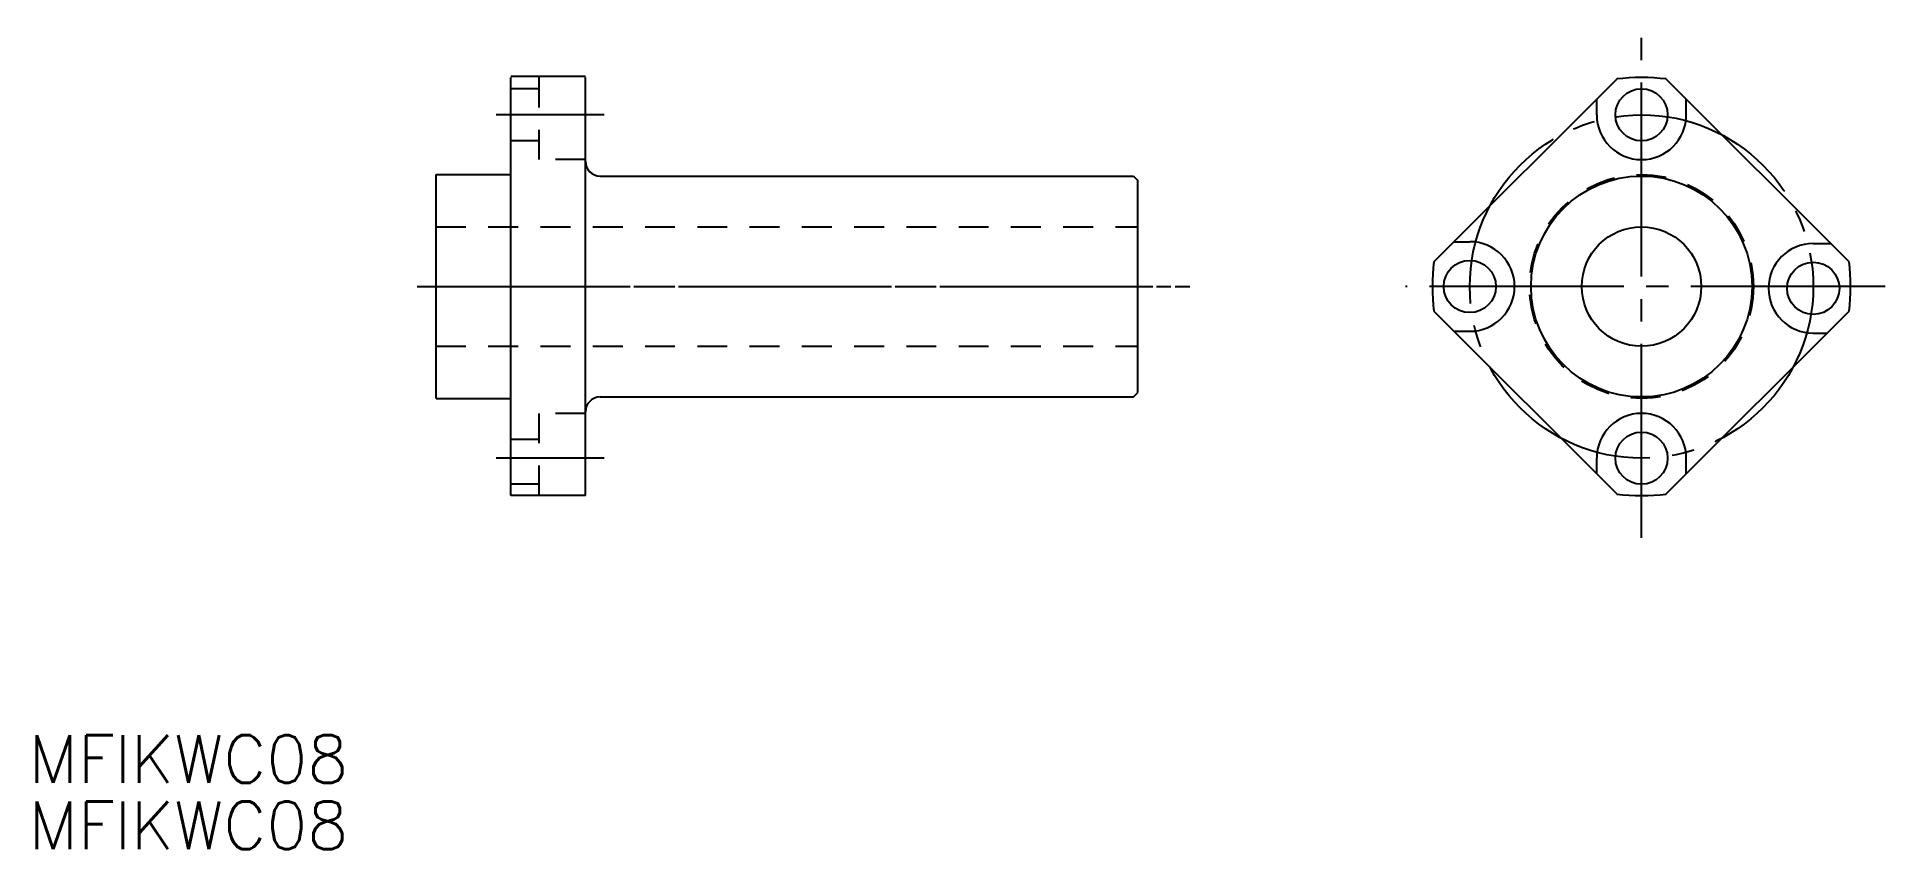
# Model space of a CAD drawing. Extents: x 80 to 204, y 139 to 193.
import ezdxf

# ---------------------------------------------------------------- set-up
doc = ezdxf.new("R2010")
doc.units = 0
doc.linetypes.add('CENTER', pattern=[17.5, 13, -1.5, 1.5, -1.5])
doc.linetypes.add('DASHED', pattern=[3.5, 2, -1.5])
doc.layers.get('0').update_dxf_attribs({"linetype": 'CONTINUOUS'})
doc.layers.add('CENTER', color=1, linetype='CENTER')
doc.styles.get("Standard").update_dxf_attribs({"font": 'txt.shx', "bigfont": '@extfont2.shx'})

msp = doc.modelspace()

# ---------------------------------------------------------------- linework, layer by layer
at = {"color": 7, "linetype": 'CONTINUOUS'}
for p, q in [((116.79, 190.46), (111.79, 190.46)), ((111.79, 162.39), (111.79, 190.39)), ((116.79, 162.39), (116.79, 190.39)), ((185.87, 190.29), (173.62, 178.05)), ((201.42, 178.05), (189.18, 190.29)), ((184.52, 187.89), (184.52, 188.95)), ((190.52, 187.89), (190.52, 188.95)), ((106.79, 183.89), (111.79, 183.89)), ((106.79, 168.89), (106.79, 183.89)), ((117.79, 183.79), (153.49, 183.79)), ((153.49, 183.79), (153.79, 183.49)), ((153.79, 169.29), (153.79, 183.49)), ((174.97, 179.39), (176.02, 179.39)), ((199.02, 179.27), (200.2, 179.27)), ((173.62, 174.74), (185.87, 162.49)), ((189.18, 162.49), (201.42, 174.74)), ((174.97, 173.39), (176.02, 173.39)), ((199.02, 173.27), (199.96, 173.27)), ((106.79, 168.89), (111.79, 168.89)), ((117.79, 168.99), (153.49, 168.99)), ((153.49, 168.99), (153.79, 169.29)), ((184.52, 163.83), (184.52, 164.89)), ((190.52, 163.83), (190.52, 164.89)), ((116.79, 162.39), (111.79, 162.39))]:
    msp.add_line(p, q, dxfattribs=at)
at = {"color": 3, "linetype": 'DASHED'}
for p, q in [((113.69, 189.64), (111.79, 189.64)), ((113.69, 184.89), (113.69, 190.39)), ((113.69, 186.14), (111.79, 186.14)), ((116.79, 184.89), (113.69, 184.89)), ((106.79, 180.39), (153.79, 180.39)), ((106.79, 172.39), (153.79, 172.39)), ((116.79, 167.89), (113.69, 167.89)), ((113.69, 162.39), (113.69, 167.89)), ((113.69, 166.14), (111.79, 166.14)), ((113.69, 163.14), (111.79, 163.14))]:
    msp.add_line(p, q, dxfattribs=at)
at = {"color": 7, "linetype": 'CONTINUOUS'}
for centre, radius in [((187.52, 187.89), 1.75), ((187.52, 176.39), 7.4), ((187.52, 176.39), 4), ((176.02, 176.39), 1.75), ((199.02, 176.27), 1.75), ((187.52, 164.89), 1.75)]:
    msp.add_circle(centre, radius, dxfattribs=at)
at = {"color": 3, "linetype": 'DASHED'}
msp.add_circle((187.52, 176.39), 7.5, dxfattribs=at)
at = {"color": 7, "linetype": 'CONTINUOUS'}
for centre, radius, start, end in [((187.52, 176.39), 14, 83.2132, 96.7868), ((187.52, 187.89), 3, 180, 0), ((117.79, 184.79), 1, 180, 270), ((176.02, 176.39), 3, 270, 90), ((199.02, 176.27), 3, 90, 270), ((187.52, 176.39), 14, 173.2132, 186.7868), ((187.52, 176.39), 14, 353.2132, 6.7868), ((117.79, 167.99), 1, 90, 180), ((187.52, 164.89), 3, 0, 180), ((187.52, 176.39), 14, 263.2132, 276.7868)]:
    msp.add_arc(centre, radius, start, end, dxfattribs=at)
at = {"layer": 'CENTER', "color": 1, "linetype": 'CENTER'}
for p, q in [((187.52, 159.55), (187.52, 193.11)), ((118.04, 187.89), (110.82, 187.89)), ((105.53, 176.39), (156, 176.39)), ((106.79, 176.39), (157.26, 176.39)), ((203.83, 176.39), (171.71, 176.39)), ((118.04, 164.89), (110.82, 164.89))]:
    msp.add_line(p, q, dxfattribs=at)
msp.add_circle((187.52, 176.39), 11.5, dxfattribs=at)

# ---------------------------------------------------------------- texts
at = {"color": 7, "linetype": 'CONTINUOUS'}
for p in [(79.51, 143.14), (79.51, 138.7)]:
    msp.add_text('MFIKWC08', height=3.2, dxfattribs=at).set_placement(p)

doc.saveas('drawing.dxf')
